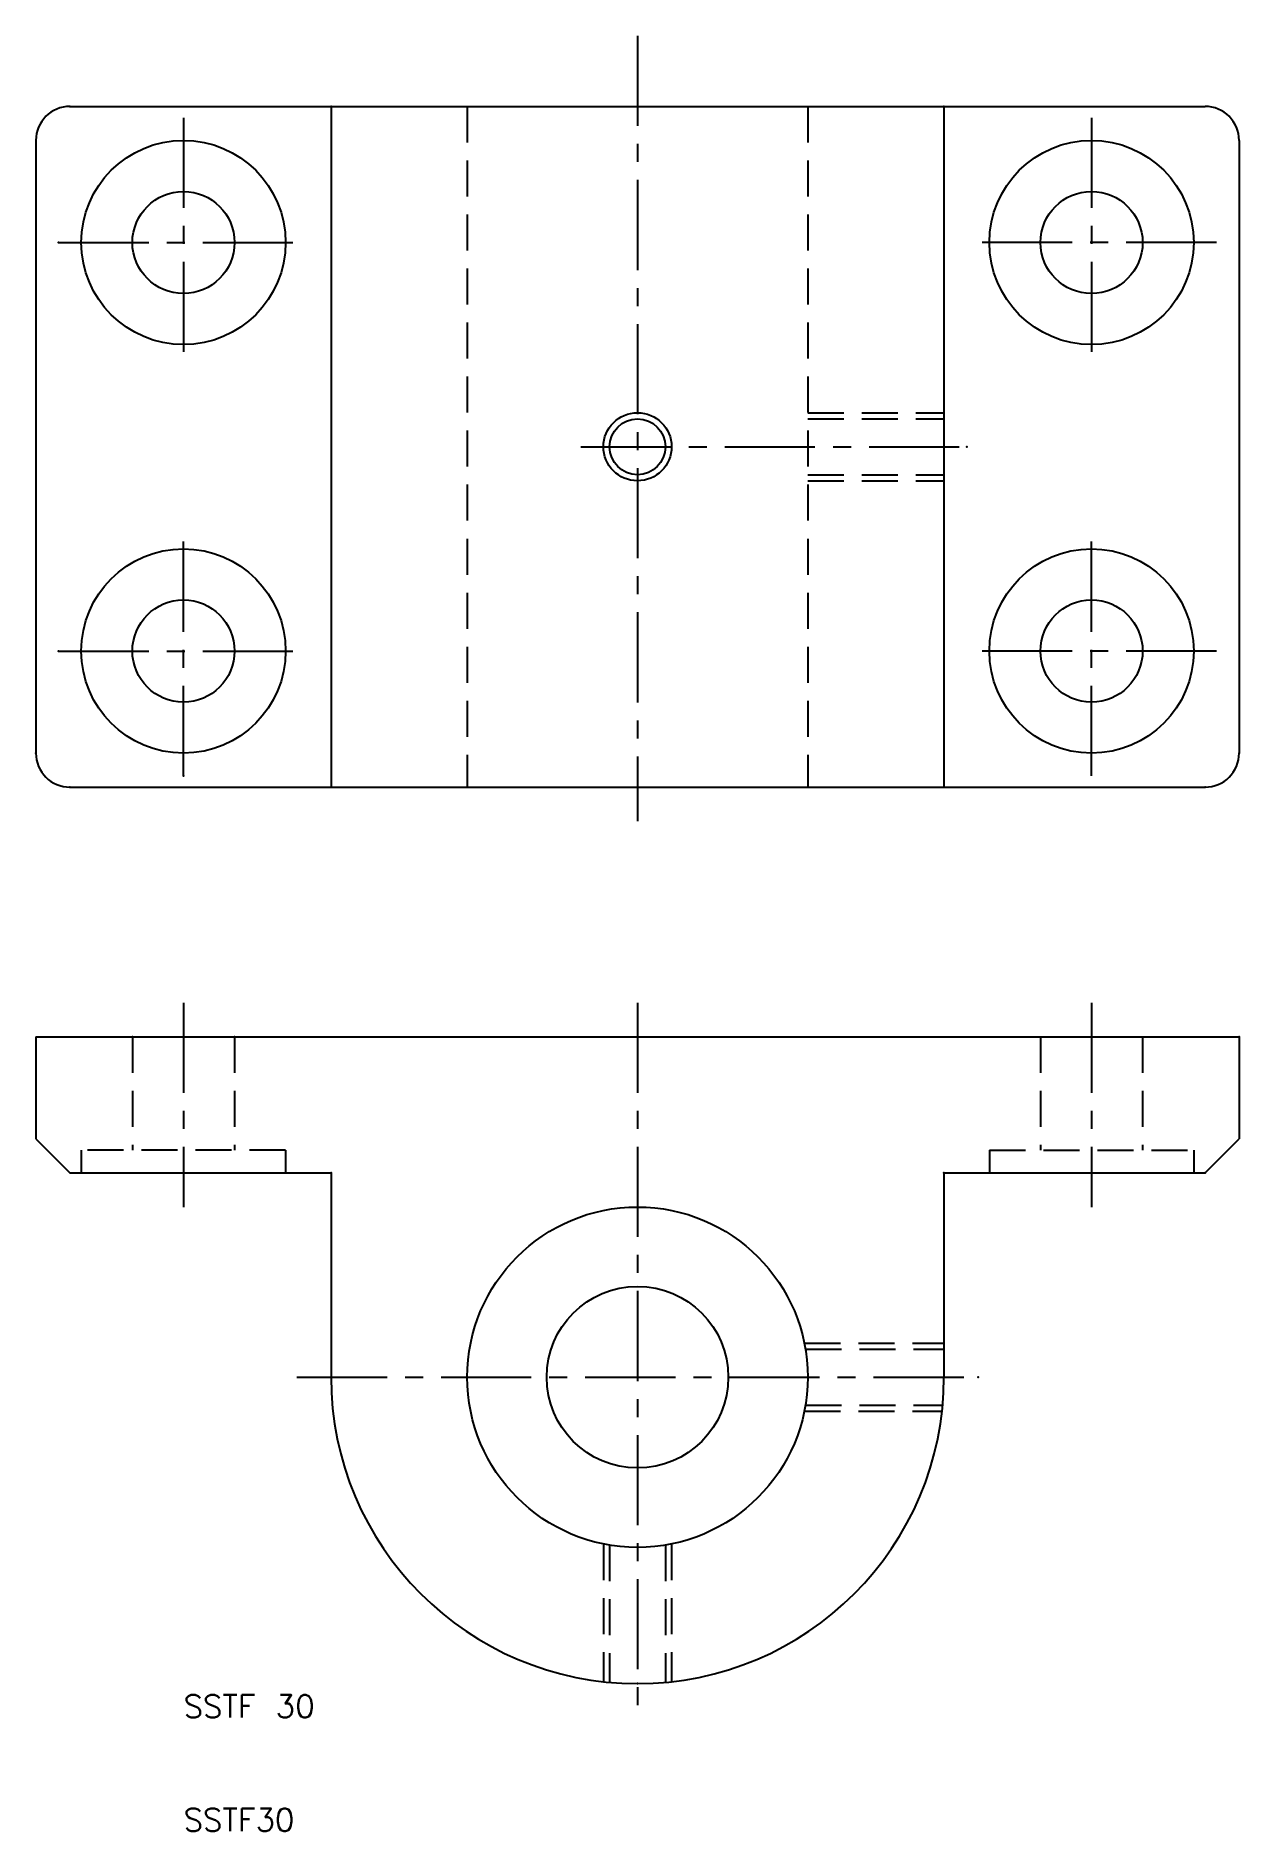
# Model space of a CAD drawing. Extents: x -3 to 103, y 10 to 168.
import ezdxf

# ---------------------------------------------------------------- set-up
doc = ezdxf.new("R2010")
doc.units = 0
doc.header["$LTSCALE"] = 0.25
doc.linetypes.add('CENTER', pattern=[50.8, 31.75, -6.35, 6.35, -6.35])
doc.linetypes.add('DASHED', pattern=[19.05, 12.7, -6.35])
doc.layers.get('0').update_dxf_attribs({"linetype": 'CONTINUOUS'})
doc.layers.add('CENTER', color=1, linetype='CENTER')
doc.styles.get("Standard").update_dxf_attribs({"font": 'txt.shx', "bigfont": 'extfont.shx'})

msp = doc.modelspace()

# ---------------------------------------------------------------- linework, layer by layer
for p, q in [((0, 162), (100, 162)), ((23, 162), (23, 102)), ((77, 162), (77, 102)), ((-3, 159), (-3, 105)), ((103, 159), (103, 105)), ((0, 102), (100, 102)), ((-3, 80), (103, 80)), ((-3, 80), (-3, 71)), ((103, 80), (103, 71)), ((-3, 71), (0, 68)), ((100, 68), (103, 71)), ((0, 68), (23, 68)), ((23, 68), (23, 50)), ((77, 68), (77, 50)), ((77, 68), (100, 68))]:
    msp.add_line(p, q)
at = {"color": 3, "linetype": 'DASHED'}
for p, q in [((35, 162), (35, 102)), ((65, 162), (65, 102)), ((65, 135), (77, 135)), ((65, 134.46), (77, 134.46)), ((65, 129.54), (77, 129.54)), ((65, 129), (77, 129)), ((5.5, 80), (5.5, 70)), ((14.5, 80), (14.5, 70)), ((85.5, 80), (85.5, 70)), ((94.5, 80), (94.5, 70)), ((19, 70), (1, 70)), ((1, 70), (1, 68)), ((19, 70), (19, 68)), ((81, 70), (99, 70)), ((81, 70), (81, 68)), ((99, 70), (99, 68)), ((64.7, 53), (77, 53)), ((64.8, 52.46), (77, 52.46)), ((64.8, 47.54), (76.89, 47.54)), ((64.7, 47), (76.83, 47)), ((47, 35.3), (47, 23.17)), ((47.54, 35.2), (47.54, 23.11)), ((52.46, 35.2), (52.46, 23.11)), ((53, 35.3), (53, 23.17))]:
    msp.add_line(p, q, dxfattribs=at)
for centre, radius in [((10, 150), 9), ((90, 150), 9), ((10, 150), 4.5), ((90, 150), 4.5), ((50, 132), 3), ((50, 132), 2.46), ((10, 114), 9), ((90, 114), 9), ((10, 114), 4.5), ((90, 114), 4.5), ((50, 50), 15), ((50, 50), 8)]:
    msp.add_circle(centre, radius)
for centre, radius, start, end in [((0, 159), 3, 90, 180), ((100, 159), 3, 0, 90), ((0, 105), 3, 180, 270), ((100, 105), 3, 270, 0), ((50, 50), 27, 180, 0)]:
    msp.add_arc(centre, radius, start, end)
for p in [(0, 162), (23, 162), (77, 162), (-1, 150), (79, 132), (-1, 114), (-3, 105), (90, 105), (103, 105), (10, 103), (0, 102), (100, 102), (100, 102), (103, 80), (103, 80), (103, 80), (77, 68)]:
    msp.add_point(p)
for p in [(5.5, 80), (14.5, 80), (1, 68), (1, 68), (19, 68), (23, 68), (100, 68), (80, 50), (50, 23)]:
    msp.add_point(p, dxfattribs=at)
at = {"layer": 'CENTER', "color": 1, "linetype": 'CENTER'}
for p, q in [((50, 168.21), (50, 99)), ((10, 161), (10, 139)), ((90, 161), (90, 139)), ((-1, 150), (21, 150)), ((101, 150), (79, 150)), ((45, 132), (79, 132)), ((10, 103), (10, 125)), ((90, 103), (90, 125)), ((-1, 114), (21, 114)), ((101, 114), (79, 114)), ((10, 83), (10, 65)), ((50, 83), (50, 20)), ((90, 83), (90, 65)), ((20, 50), (80, 50))]:
    msp.add_line(p, q, dxfattribs=at)

# ---------------------------------------------------------------- texts
for s, p in [('SSTF 30', (10, 20)), ('SSTF30', (10, 10))]:
    msp.add_text(s, height=2).set_placement(p)

doc.saveas('drawing.dxf')
